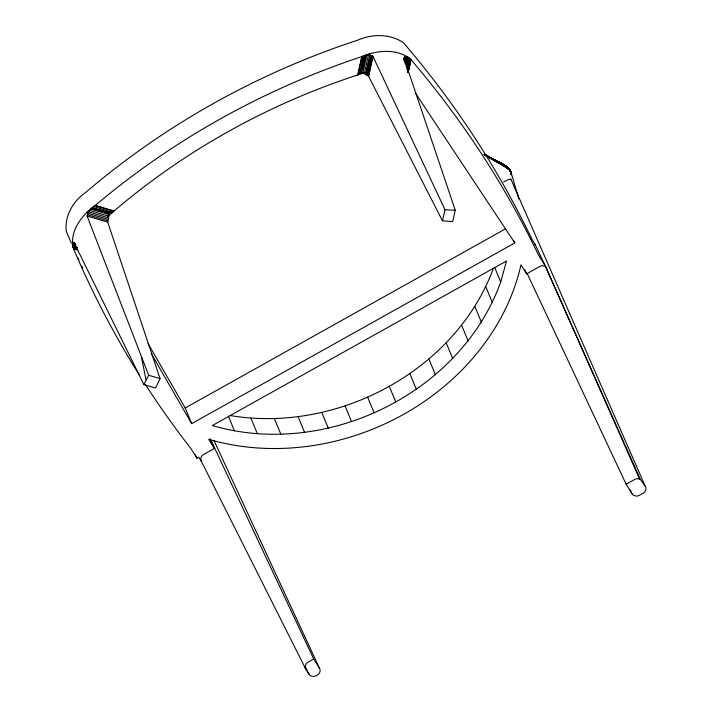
<?xml version="1.0" encoding="UTF-8"?>
<svg xmlns="http://www.w3.org/2000/svg" width="712" height="712" viewBox="0 0 712 712"><rect width="100%" height="100%" fill="white"/><g stroke="black" fill="none" stroke-linecap="round" stroke-linejoin="round"><path stroke-width="1.07" d="M527.183 273.533L626.133 484.222L632.007 493.763A5.901 5.082 -22.1 0 0 633.733 495.392L636.145 496.068A5.509 4.753 -22.1 0 0 639.51 495.276L642.989 493.327A5.562 4.797 -22.1 0 0 645.793 489.714L645.918 488.832A5.901 5.091 -22.1 0 0 645.277 486.341L640.346 479.425L545.445 266.288L538.45 254.985A1226.785 1041.505 -22.5 0 0 410.957 59.612C397.919 48.069 376.417 50.223 362.034 56.533L357.842 74.929C268.789 103.863 185.093 150.285 113.902 211.161L94.972 205.421C81.898 215.22 68.752 231.623 73.567 248.844A1226.785 1041.505 -22.5 0 0 139.685 375.5M484.463 154.344L498.534 162.025C503.019 165.131 511.545 167.569 511.002 174.351L510.691 171.218L508.012 167.916L484.961 154.495C491.52 161.615 510.833 162.737 511.1 174.814L510.851 173.897M75.606 245.8L72.553 244.714L73.283 242.338L74.004 242.454L143.895 384.613L155.572 387.987L160.04 378.562L107.717 222.153L109.55 213.093L92.204 207.86L109.239 212.425L112.033 212.808L113.902 211.161M407.086 69.376L409.578 58.01L406.828 67.426L408.27 57.307L405.164 56.738L403.998 58.09L455.271 210.28L452.698 221.646L442.464 220.827L368.611 76.3L365.665 74.217L360.948 72.606L363.565 55.785L359.56 74.039L357.842 74.929M484.116 153.997C491.752 160.654 506.107 162.016 510.637 171.877L509.73 169.563L508.012 167.916L484.498 154.157M442.464 220.827L445 209.746L380.208 71.77L372.963 56.488L372.145 55.892L368.451 55.002L365.407 55.34L362.933 73.122L366.894 55.082L371.246 53.373M406.828 67.426L408.288 57.325L406.232 66.563M361.901 56.257L357.816 74.867L359.56 74.039L360.975 69.883L363.565 55.785M372.963 56.488L368.611 76.3L372.581 56.177L367.819 75.561L371.646 55.643L366.831 74.867L370.507 55.26L365.665 74.217L369.857 55.127M405.279 63.279L406.525 56.746L404.977 63.039M404.736 60.894L405.564 56.684L404.541 60.983M404.167 60.048L404.817 56.844L404.096 59.968M360.948 72.606L364.562 55.572M364.357 73.63L368.451 55.002M366.831 74.867L371.103 55.429M367.819 75.561L372.145 55.892M404.078 59.069L404.532 57.005M404.22 61.027L405.164 56.738M404.861 61.944L406.018 56.684M405.404 64.445L407.068 56.871M407.558 70.702L410.877 59.399L408.092 72.063L410.877 59.399L407.522 69.473M408.279 71.031L410.877 59.399L407.789 71.066M407.789 71.894L410.877 59.399L407.753 71.77M408.359 71.093L410.957 59.612M361.438 72.713L365.407 55.34M407.887 72.054L410.877 59.399L407.834 71.992L410.877 59.399L408.198 71.031M407.932 72.081L410.877 59.399M407.139 69.402L409.774 58.126M160.04 378.562L148.675 375.295L87.087 216.012L88.689 211.9L91.154 208.803L105.67 211.811L112.638 212.238L113.431 210.912L94.972 205.421M500.723 281.979L506.517 261.001L212.354 425.536C325.598 458.866 460.459 393.834 500.723 281.979L494.635 267.303M360.975 69.883L362.622 64.685M230.172 415.523C336.927 433.546 455.324 371.228 493.398 268.371M143.895 384.613L148.675 375.295M107.672 217.035L109.55 213.093M508.306 168.192L509.943 169.919L511.172 173.132C507.54 162.372 491.796 161.072 484.204 154.148M645.277 486.341L510.86 179.121L510.148 179.664M108.402 216.039L112.033 212.808M86.926 212.416L90.851 209.106L104.379 211.571L109.568 213.155M513.993 240.968L514.812 242.925L191.688 423.64L185.2 407.985L505.413 228.89M145.568 384.729A1226.785 1041.505 -22.5 0 0 191.323 449.138L196.957 458.234L198.781 457.211L201.398 461.394L305.751 669.066L308.955 674.175A5.83 4.948 -22.5 0 0 310.904 675.875A5.598 4.753 -22.5 0 0 316.44 675.59L317.16 675.172A5.554 4.717 -22.5 0 0 319.857 672.021L320.053 671.247A5.821 4.939 -22.5 0 0 319.474 668.292L213.938 440.399M209.826 438.726L214.401 448.471L203.668 454.478A5.482 4.655 -22.5 0 0 201.291 456.882L200.74 459.196A5.91 5.02 -22.5 0 0 201.398 461.394M214.401 448.471L208.767 439.384A229.905 195.177 -22.5 0 0 520.997 264.748L526.64 273.835L539.794 266.484A5.465 4.637 -22.5 0 1 542.295 265.701L545.445 266.288L639.598 479.078L640.346 479.425M210.725 439.722L313.698 658.974L308.02 662.151A5.465 4.637 -22.5 0 0 306.08 663.851L305.092 666.868A5.91 5.02 -22.5 0 0 305.751 669.066M626.133 484.222L634.561 479.514A5.438 4.681 -22.1 0 1 637.062 478.74L639.598 479.078M503.624 181.934L507.843 179.762L510.86 179.121M359.409 74.44L364.17 72.989M496.629 161.927C502.2 163.181 511.082 167.347 511.002 174.351M109.239 212.425L112.638 212.238L93.584 206.56M445 209.746L455.271 210.28M360.895 72.508L363.111 72.677M503.945 165.869L508.875 168.655L510.371 171.503L510.059 171.165M76.834 248.114L72.74 246.895L77.012 247.714M72.74 246.895L76.816 247.696M72.624 246.61L76.932 247.527M77.617 249.52L73.461 248.595L77.608 249.832M534.356 244.091L535.024 244.269L545.445 266.288M72.553 244.714L75.659 245.569M74.911 243.593L72.838 243.006L74.956 243.673M73.567 248.844L77.697 250.037M510.691 171.218L509.73 169.563L507.371 167.943L509.97 170.124L507.763 167.729M90.851 209.106L109.087 214.535L104.379 211.571L92.249 207.815M89.659 210.485L108.616 216.128M88.689 211.9L108.242 217.721M87.932 213.315L107.957 219.278M87.407 214.704L107.788 220.773M87.087 216.012L107.717 222.153M72.971 242.712L75.036 243.326M72.731 243.37L74.858 244.002M72.579 244.287L75.686 245.213M76.629 246.681L72.553 245.462L76.549 246.663M508.119 169.002L508.528 169.136C501.951 162.47 492.09 159.63 484.32 154.566M484.053 154.549L485.949 155.59M494.448 160.289L497.279 161.855M484.596 154.504L500.563 163.475L509.73 169.563M484.48 154.495L500.563 163.475L509.926 170.097M485.655 155.385L500.892 164.018L484.774 154.967L509 169.153L510.851 171.628M484.792 154.994L500.892 164.018L484.756 154.931M484.338 154.299L508.804 168.815M501.64 164.445L506.953 167.863L505.849 167.017M506.241 167.071L497.911 161.891L506.009 167.035M499.121 162.265L507.22 167.4L509.303 169.554L507.362 167.471L508.875 168.655M499.664 162.585L509.659 169.821M506.632 167.169L508.154 168.219L509.712 170.871M508.154 168.219L498.534 162.025L509.187 168.922M507.772 168.059L508.929 169.322M500.144 162.995L500.563 163.475M415.639 93.459L514.812 242.925M535.024 244.269L531.962 239.33A1226.785 1041.505 -22.5 0 0 403.366 42.667A45.639 38.742 -22.5 0 0 358.118 40.023A692.634 588.023 -22.5 0 0 85.778 192.347A45.639 38.742 -22.5 0 0 66.252 231.222A1226.785 1041.505 -22.5 0 0 71.405 243.237M313.698 658.974L319.474 668.283M148.016 343.558L185.2 407.985M151.264 353.615L191.688 423.64M305.501 667.224L308.955 674.175M524.806 269.937L526.64 273.835M195.124 454.336L196.957 458.234M630.138 489.723L632.007 493.763M485.833 286.838L492.321 302.493M474.94 306.632L481.428 322.287M461.696 325.428L468.184 341.093M446.282 342.997L452.77 358.661M428.9 359.097L435.388 374.761M409.783 373.524L416.271 389.179M389.17 386.073L395.658 401.728M367.623 397.1L374.112 412.764M345.071 405.991L351.559 421.646M321.824 412.613L328.303 428.277M298.177 416.894L304.656 432.549M274.44 418.763L280.928 434.427M250.944 418.211L257.433 433.875M228.392 416.217L234.47 430.893M511.438 173.773L518.87 198.986M141.341 356.516L145.987 379.719M95.052 205.635A692.625 588.023 -22.5 0 1 362.034 56.533M82.725 268.032A1226.785 1041.505 -22.5 0 1 81.791 266.057M79.023 260.138A1226.785 1041.505 -22.5 0 1 78.106 258.153M73.612 248.221A1226.785 1041.505 -22.5 0 1 72.286 245.231"/></g></svg>
